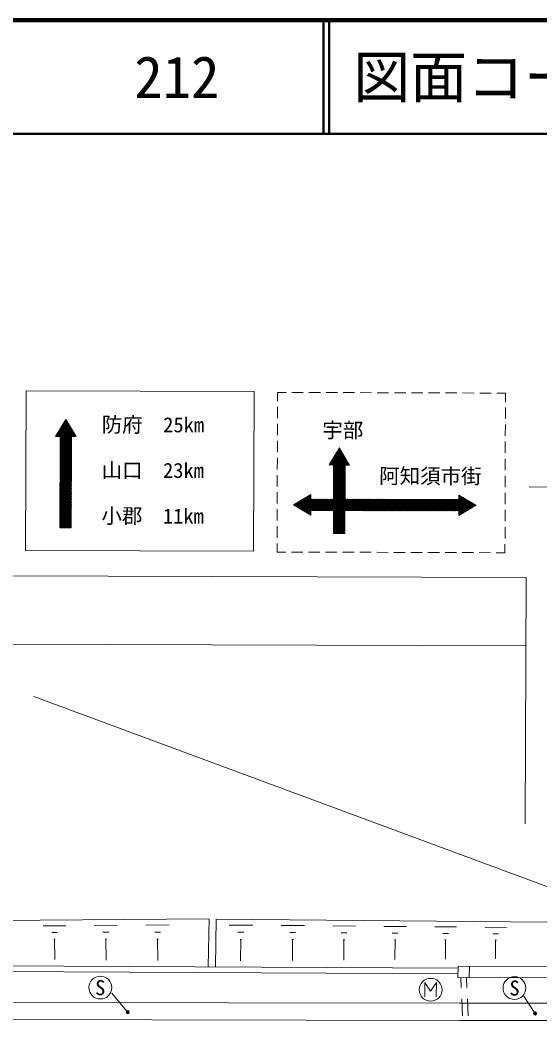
# Model space of a CAD drawing. Units: millimetres, scale not verified. Extents: x 40000 to 680000, y 20000 to 380000.
# Drawn here: x 91102 to 136780, y 291759 to 380000 of the extents above; entities that cross this region are included whole.
import ezdxf
from ezdxf.enums import TextEntityAlignment as Align

# ---------------------------------------------------------------- set-up
doc = ezdxf.new("R2010")
doc.units = ezdxf.units.MM
doc.header["$LTSCALE"] = 1000
for name, color, linetype, lineweight in [('M-BGD', 7, 'Continuous', 13), ('M-BGD-EXST', 7, 'Continuous', 13), ('M-STR-HTXT', 7, 'Continuous', 13), ('M-STR-STRC', 7, 'Continuous', 13), ('M-TTL', 2, 'Continuous', 140), ('M-TTL-LINE', 7, 'Continuous', 50)]:
    doc.layers.add(name, color=color, linetype=linetype, lineweight=lineweight)
doc.layers.add('M-TTL-TXT', color=7, linetype='Continuous')
doc.styles.add('ＭＳ ゴシック', font='')
doc.styles.get('ＭＳ ゴシック').set_extended_font_data('MS Gothic')

msp = doc.modelspace()

# ---------------------------------------------------------------- linework, layer by layer
at = {"layer": 'M-BGD'}
for p, q in [((107693, 301074), (75007, 300796)), ((107703, 301074), (107619, 296858)), ((108260, 296856), (108323, 301042)), ((108323, 301042), (137392, 300790)), ((93131, 300448), (95114, 300462)), ((97617, 300484), (99640, 300508)), ((102153, 300520), (104206, 300544)), ((109463, 300527), (111546, 300511)), ((114039, 300493), (116082, 300477)), ((118575, 300449), (120578, 300432)), ((123072, 300415), (125044, 300398)), ((127537, 300381), (129460, 300364)), ((131953, 300337), (133846, 300321)), ((93880, 299865), (94371, 299864)), ((94068, 299274), (94189, 299274)), ((94128, 299274), (94143, 297491)), ((98386, 299891), (98887, 299890)), ((98575, 299280), (98705, 299289)), ((98645, 299290), (98659, 297447)), ((102932, 299917), (103443, 299915)), ((103131, 299296), (103251, 299295)), ((103191, 299295), (103205, 297403)), ((110232, 299894), (110753, 299892)), ((110431, 299273), (110561, 299272)), ((110491, 299272), (110475, 297380)), ((114799, 299870), (115309, 299868)), ((114987, 299258), (115117, 299258)), ((115047, 299258), (115031, 297416)), ((119325, 299846), (119825, 299844)), ((119503, 299244), (119633, 299244)), ((119563, 299244), (119547, 297452)), ((123811, 299821), (124301, 299810)), ((123989, 299230), (124109, 299230)), ((124049, 299230), (124034, 297498)), ((128257, 299797), (128737, 299786)), ((128425, 299216), (128545, 299216)), ((128485, 299216), (128470, 297534)), ((132663, 299764), (133133, 299762)), ((132831, 299202), (132951, 299202)), ((132891, 299202), (132876, 297570)), ((64019, 296574), (129587, 296248)), ((64021, 297075), (129599, 296749)), ((129576, 295908), (129599, 296909)), ((129599, 296909), (130601, 296886)), ((130601, 296886), (130578, 295885)), ((188010, 297066), (130601, 296886)), ((130578, 295885), (129576, 295908)), ((129817, 295897), (129859, 295052)), ((130317, 295886), (130359, 295050)), ((188006, 296065), (130578, 295885)), ((129909, 294053), (129983, 292555)), ((130409, 294052), (130484, 292554)), ((62188, 293786), (129719, 293655)), ((129719, 293655), (163285, 293669)), ((62183, 292284), (129715, 292152)), ((129725, 292152), (163291, 292167))]:
    msp.add_line(p, q, dxfattribs=at)
at = {"layer": 'M-BGD-EXST'}
for p, q in [((126677, 294225), (126681, 295477)), ((126681, 295477), (127179, 294724)), ((127179, 294724), (127682, 295473)), ((127682, 295473), (127678, 294222))]:
    msp.add_line(p, q, dxfattribs=at)
msp.add_circle((127180, 294844), 1001, dxfattribs=at)
at = {"layer": 'M-STR-HTXT'}
msp.add_line((135823, 338994), (308376, 339327), dxfattribs=at)
at = {"layer": 'M-STR-STRC'}
for p, q in [((91632, 347450), (91588, 333431)), ((91632, 347450), (111659, 347387)), ((111659, 347387), (111615, 333368)), ((113726, 347306), (113723, 346547)), ((113726, 347306), (114489, 347304)), ((114989, 347302), (115989, 347299)), ((116489, 347298), (117489, 347294)), ((117989, 347293), (118989, 347290)), ((119489, 347288), (120489, 347285)), ((120989, 347283), (121989, 347280)), ((122489, 347279), (123489, 347276)), ((123989, 347274), (124989, 347271)), ((125489, 347269), (126489, 347266)), ((126989, 347265), (127989, 347261)), ((128489, 347260), (129489, 347257)), ((129989, 347255), (130989, 347252)), ((131489, 347250), (132489, 347247)), ((132989, 347246), (133753, 347243)), ((133753, 347243), (133750, 346484)), ((113722, 346047), (113719, 345047)), ((133749, 345984), (133746, 344984)), ((95129, 344936), (94223, 343437)), ((94294, 343554), (95333, 344593)), ((94318, 343436), (95386, 344505)), ((94459, 343436), (95439, 344416)), ((94510, 343912), (95281, 344682)), ((94600, 343436), (95492, 344327)), ((94623, 343318), (95545, 344239)), ((94623, 343176), (95597, 344150)), ((95625, 343217), (94668, 344173)), ((95625, 343358), (94722, 344261)), ((94726, 344269), (95228, 344771)), ((95692, 343432), (94775, 344349)), ((95834, 343432), (94828, 344438)), ((95976, 343431), (94881, 344526)), ((95891, 343658), (94935, 344614)), ((94942, 344626), (95175, 344859)), ((95682, 344008), (94988, 344702)), ((95474, 344358), (95041, 344790)), ((95265, 344707), (95094, 344878)), ((96026, 343431), (95129, 344936)), ((113717, 344547), (113714, 343547)), ((133744, 344484), (133741, 343484)), ((94624, 343435), (94223, 343437)), ((94274, 343437), (94242, 343468)), ((94415, 343436), (94295, 343556)), ((94557, 343436), (94349, 343644)), ((95622, 342512), (94402, 343732)), ((95623, 342653), (94455, 343821)), ((95623, 342794), (94509, 343909)), ((95624, 342935), (94562, 343997)), ((94624, 343435), (94599, 335425)), ((95624, 343076), (94615, 344085)), ((94620, 342325), (95625, 343329)), ((94621, 342608), (95809, 343796)), ((94621, 342466), (95861, 343707)), ((94622, 342892), (95703, 343973)), ((94622, 342750), (95756, 343884)), ((94623, 343034), (95650, 344062)), ((95622, 342371), (94624, 343369)), ((95600, 335421), (95625, 343432)), ((95625, 343432), (96026, 343431)), ((95728, 343432), (95914, 343618)), ((95869, 343432), (95967, 343530)), ((96010, 343431), (96020, 343441)), ((94618, 341615), (95623, 342620)), ((94618, 341473), (95622, 342478)), ((94619, 342041), (95624, 343045)), ((94619, 341899), (95624, 342904)), ((94619, 341757), (95623, 342762)), ((94620, 342183), (95624, 343187)), ((95620, 341666), (94621, 342664)), ((95619, 341525), (94621, 342523)), ((95619, 341384), (94621, 342382)), ((95621, 341948), (94622, 342946)), ((95620, 341807), (94622, 342805)), ((95621, 342230), (94623, 343228)), ((95621, 342089), (94623, 343087)), ((113712, 343047), (113709, 342047)), ((119158, 342433), (118252, 340933)), ((119262, 342257), (119131, 342388)), ((120054, 340928), (119158, 342433)), ((133739, 342984), (133736, 341984)), ((94615, 340764), (95620, 341769)), ((94615, 340622), (95620, 341627)), ((94616, 341048), (95621, 342052)), ((94616, 340906), (95620, 341910)), ((94617, 341332), (95622, 342336)), ((94617, 341190), (95621, 342194)), ((95617, 340679), (94618, 341678)), ((95616, 340538), (94618, 341537)), ((95617, 340961), (94619, 341959)), ((95617, 340820), (94619, 341818)), ((95618, 341243), (94620, 342241)), ((95618, 341102), (94620, 342100)), ((113708, 341547), (113704, 340547)), ((118321, 341048), (119362, 342089)), ((118348, 340933), (119415, 342001)), ((118489, 340933), (119468, 341912)), ((118537, 341405), (119310, 342178)), ((119652, 340453), (118598, 341507)), ((118630, 340932), (119521, 341823)), ((118651, 340530), (119679, 341557)), ((118652, 340813), (119574, 341735)), ((118652, 340671), (119626, 341646)), ((119653, 340594), (118652, 341595)), ((119653, 340735), (118705, 341683)), ((118753, 341763), (119257, 342266)), ((119654, 340876), (118758, 341771)), ((119742, 340929), (118811, 341859)), ((119884, 340928), (118865, 341948)), ((120026, 340928), (118918, 342036)), ((118969, 342120), (119204, 342355)), ((119887, 341208), (118971, 342124)), ((119679, 341558), (119025, 342212)), ((119471, 341907), (119078, 342300)), ((94612, 339771), (95617, 340776)), ((94612, 339629), (95616, 340634)), ((94613, 340055), (95618, 341059)), ((94613, 339913), (95617, 340917)), ((94614, 340338), (95619, 341343)), ((94614, 340197), (95618, 341201)), ((94615, 340480), (95619, 341485)), ((95613, 339692), (94615, 340691)), ((95614, 339974), (94616, 340973)), ((95614, 339833), (94616, 340832)), ((95616, 340397), (94617, 341396)), ((95615, 340256), (94617, 341255)), ((95615, 340115), (94617, 341114)), ((118652, 340932), (118252, 340933)), ((118324, 340933), (118279, 340978)), ((118465, 340933), (118332, 341066)), ((118607, 340932), (118385, 341154)), ((119651, 340030), (118439, 341242)), ((119651, 340171), (118492, 341331)), ((119652, 340312), (118545, 341419)), ((118652, 340932), (118634, 334924)), ((118648, 339678), (119653, 340683)), ((118649, 339962), (119890, 341203)), ((118649, 339820), (119653, 340825)), ((118650, 340246), (119785, 341380)), ((118650, 340104), (119838, 341292)), ((118651, 340388), (119732, 341469)), ((119650, 339889), (118652, 340887)), ((119650, 339748), (118652, 340746)), ((119635, 334921), (119654, 340929)), ((119654, 340929), (120054, 340928)), ((119757, 340929), (119943, 341114)), ((119898, 340928), (119996, 341026)), ((120039, 340928), (120049, 340937)), ((133735, 341484), (133732, 340484)), ((94609, 338778), (95614, 339782)), ((94610, 339062), (95615, 340066)), ((94610, 338920), (95614, 339924)), ((94611, 339487), (95616, 340492)), ((94611, 339345), (95616, 340350)), ((94611, 339204), (95615, 340208)), ((95612, 339129), (94613, 340127)), ((95611, 338988), (94613, 339986)), ((95611, 338847), (94613, 339845)), ((95613, 339410), (94614, 340409)), ((95612, 339269), (94614, 340268)), ((95613, 339551), (94615, 340550)), ((113703, 340047), (113700, 339047)), ((118646, 338969), (119651, 339973)), ((118646, 338827), (119650, 339832)), ((118647, 339253), (119652, 340257)), ((118647, 339111), (119651, 340115)), ((118648, 339536), (119653, 340541)), ((118648, 339395), (119652, 340399)), ((119647, 338902), (118649, 339900)), ((119647, 338761), (118649, 339759)), ((119649, 339325), (118650, 340323)), ((119648, 339184), (118650, 340182)), ((119648, 339043), (118650, 340041)), ((119650, 339607), (118651, 340605)), ((119649, 339466), (118651, 340464)), ((133730, 339984), (133727, 338984)), ((94607, 338210), (95612, 339215)), ((94607, 338069), (95612, 339073)), ((94607, 337927), (95611, 338931)), ((94608, 338494), (95613, 339499)), ((94608, 338352), (95612, 339357)), ((94609, 338636), (95613, 339641)), ((95608, 337860), (94609, 338858)), ((95609, 338142), (94610, 339140)), ((95608, 338001), (94610, 338999)), ((95609, 338424), (94611, 339422)), ((95609, 338283), (94611, 339281)), ((95610, 338706), (94612, 339704)), ((95610, 338565), (94612, 339563)), ((118643, 337976), (119648, 338980)), ((118644, 338402), (119649, 339406)), ((118644, 338260), (119649, 339264)), ((118644, 338118), (119648, 339122)), ((118645, 338685), (119650, 339690)), ((118645, 338543), (119649, 339548)), ((119645, 338056), (118646, 339055)), ((119635, 337925), (118646, 338914)), ((119646, 338338), (118647, 339337)), ((119645, 338197), (118647, 339196)), ((119646, 338620), (118648, 339619)), ((119646, 338479), (118648, 339478)), ((94604, 337217), (95609, 338222)), ((94604, 337076), (95608, 338080)), ((94605, 337501), (95610, 338506)), ((94605, 337359), (95609, 338364)), ((94606, 337785), (95611, 338789)), ((94606, 337643), (95610, 338648)), ((95606, 337155), (94607, 338153)), ((95605, 337014), (94607, 338012)), ((95606, 337437), (94608, 338435)), ((95606, 337296), (94608, 338294)), ((95607, 337719), (94609, 338717)), ((95607, 337578), (94609, 338576)), ((113698, 338547), (113695, 337547)), ((116642, 338335), (115137, 337438)), ((115360, 337304), (116022, 337966)), ((115448, 337250), (116372, 338174)), ((115536, 337197), (116641, 338302)), ((115624, 337144), (116641, 338160)), ((115712, 337090), (116641, 338019)), ((117099, 336932), (116049, 337982)), ((117241, 336931), (116138, 338035)), ((117383, 336931), (116226, 338087)), ((117525, 336930), (116315, 338140)), ((116640, 337956), (116403, 338193)), ((116641, 338097), (116492, 338246)), ((116641, 338238), (116581, 338299)), ((116640, 337934), (116642, 338335)), ((118784, 337928), (118643, 338068)), ((119067, 337927), (118644, 338350)), ((118925, 337927), (118644, 338209)), ((119351, 337926), (118645, 338632)), ((119209, 337926), (118645, 338491)), ((119493, 337925), (118646, 338773)), ((118736, 337928), (119647, 338839)), ((118877, 337927), (119647, 338697)), ((119018, 337927), (119646, 338555)), ((119159, 337926), (119646, 338413)), ((119300, 337926), (119645, 338271)), ((119441, 337926), (119645, 338129)), ((119582, 337925), (119645, 337987)), ((128663, 336895), (129910, 338142)), ((128804, 336895), (129999, 338089)), ((128945, 336894), (130087, 338036)), ((129086, 336894), (130175, 337982)), ((129658, 337893), (129659, 338294)), ((129658, 338031), (129822, 338195)), ((130613, 337063), (129658, 338017)), ((129659, 338294), (131158, 337388)), ((129659, 338173), (129734, 338249)), ((130701, 337116), (129659, 338158)), ((130790, 337169), (129673, 338286)), ((130879, 337221), (130030, 338070)), ((133725, 338484), (133722, 337484)), ((94601, 336224), (95606, 337229)), ((94601, 336082), (95605, 337087)), ((94602, 336508), (95607, 337513)), ((94602, 336366), (95606, 337371)), ((94603, 336934), (95608, 337938)), ((94603, 336792), (95608, 337796)), ((94603, 336650), (95607, 337654)), ((95602, 336168), (94604, 337166)), ((95603, 336450), (94605, 337448)), ((95603, 336309), (94605, 337307)), ((95605, 336873), (94606, 337871)), ((95604, 336732), (94606, 337730)), ((95604, 336591), (94606, 337589)), ((115137, 337438), (116636, 336532)), ((115242, 337375), (115163, 337454)), ((115184, 337410), (115323, 337549)), ((115599, 337159), (115251, 337507)), ((115272, 337357), (115672, 337758)), ((115956, 336943), (115340, 337559)), ((116314, 336727), (115429, 337612)), ((116636, 336546), (115517, 337665)), ((116636, 336687), (115606, 337718)), ((116637, 336828), (115694, 337771)), ((116674, 336933), (115783, 337823)), ((115801, 337037), (116698, 337934)), ((116815, 336932), (115872, 337876)), ((115889, 336984), (116839, 337934)), ((116957, 336932), (115960, 337929)), ((115977, 336931), (116980, 337933)), ((116065, 336877), (117120, 337933)), ((116153, 336824), (117261, 337932)), ((116241, 336771), (117402, 337932)), ((116329, 336718), (117543, 337932)), ((129658, 337893), (116640, 337934)), ((117667, 336930), (116662, 337934)), ((116686, 336933), (117684, 337931)), ((117809, 336929), (116804, 337934)), ((116827, 336932), (117825, 337931)), ((117950, 336929), (116946, 337933)), ((116968, 336932), (117966, 337930)), ((118092, 336928), (117088, 337933)), ((117109, 336932), (118107, 337930)), ((118234, 336928), (117230, 337932)), ((117250, 336931), (118248, 337929)), ((118376, 336928), (117371, 337932)), ((117391, 336931), (118389, 337929)), ((118518, 336927), (117513, 337932)), ((117532, 336930), (118530, 337928)), ((118640, 336946), (117655, 337931)), ((117673, 336930), (118643, 337900)), ((118640, 337087), (117797, 337931)), ((117814, 336929), (118642, 337758)), ((118641, 337228), (117939, 337930)), ((117955, 336929), (118642, 337616)), ((118641, 337369), (118081, 337930)), ((118096, 336928), (118642, 337474)), ((118642, 337510), (118223, 337929)), ((118237, 336928), (118641, 337332)), ((118642, 337651), (118365, 337929)), ((118378, 336928), (118641, 337190)), ((118643, 337792), (118506, 337928)), ((118640, 337096), (119470, 337925)), ((118640, 336954), (119611, 337925)), ((118641, 337380), (119188, 337926)), ((118641, 337238), (119329, 337926)), ((119168, 336925), (118641, 337452)), ((119026, 336925), (118641, 337311)), ((118884, 336926), (118641, 337170)), ((118642, 337663), (118906, 337927)), ((118642, 337521), (119047, 337927)), ((119452, 336924), (118642, 337733)), ((119310, 336925), (118642, 337593)), ((118643, 337805), (118765, 337928)), ((119594, 336924), (118643, 337874)), ((119641, 337017), (118731, 337928)), ((118754, 336926), (119644, 337817)), ((119642, 337158), (118873, 337927)), ((118895, 336926), (119644, 337675)), ((119642, 337299), (119015, 337927)), ((119036, 336925), (119643, 337533)), ((119643, 337440), (119156, 337926)), ((119177, 336925), (119643, 337391)), ((119643, 337581), (119298, 337926)), ((119318, 336925), (119642, 337249)), ((119644, 337722), (119440, 337926)), ((119459, 336924), (119642, 337107)), ((119644, 337863), (119582, 337925)), ((119641, 336924), (120639, 337922)), ((119642, 337208), (120357, 337923)), ((119642, 337066), (120498, 337922)), ((120005, 336922), (119642, 337285)), ((119863, 336923), (119642, 337144)), ((119643, 337633), (119934, 337924)), ((119643, 337491), (120075, 337924)), ((119643, 337349), (120216, 337923)), ((120289, 336922), (119643, 337567)), ((120147, 336922), (119643, 337426)), ((119644, 337917), (119652, 337925)), ((119644, 337775), (119793, 337924)), ((120573, 336921), (119644, 337849)), ((120431, 336921), (119644, 337708)), ((120715, 336920), (119710, 337925)), ((119782, 336923), (120780, 337921)), ((120856, 336920), (119852, 337924)), ((119923, 336923), (120921, 337921)), ((120998, 336919), (119994, 337924)), ((120064, 336922), (121062, 337920)), ((121140, 336919), (120136, 337923)), ((120205, 336922), (121203, 337920)), ((121282, 336918), (120277, 337923)), ((120346, 336921), (121344, 337920)), ((121424, 336918), (120419, 337922)), ((120487, 336921), (121485, 337919)), ((121566, 336918), (120561, 337922)), ((120628, 336920), (121626, 337919)), ((121708, 336917), (120703, 337922)), ((120769, 336920), (121767, 337918)), ((121849, 336917), (120845, 337921)), ((120910, 336920), (121908, 337918)), ((121991, 336916), (120987, 337921)), ((121051, 336919), (122049, 337917)), ((122133, 336916), (121129, 337920)), ((121192, 336919), (122190, 337917)), ((122275, 336915), (121271, 337920)), ((121333, 336918), (122331, 337916)), ((122417, 336915), (121412, 337919)), ((121474, 336918), (122472, 337916)), ((122559, 336914), (121554, 337919)), ((121615, 336917), (122613, 337916)), ((122701, 336914), (121696, 337918)), ((121756, 336917), (122754, 337915)), ((122843, 336914), (121838, 337918)), ((121897, 336916), (122895, 337915)), ((122984, 336913), (121980, 337918)), ((122037, 336916), (123036, 337914)), ((123126, 336913), (122122, 337917)), ((122178, 336916), (123177, 337914)), ((123268, 336912), (122264, 337917)), ((122319, 336915), (123318, 337913)), ((123410, 336912), (122405, 337916)), ((122460, 336915), (123459, 337913)), ((123552, 336911), (122547, 337916)), ((122601, 336914), (123600, 337912)), ((123694, 336911), (122689, 337915)), ((122742, 336914), (123741, 337912)), ((123836, 336910), (122831, 337915)), ((122883, 336913), (123882, 337912)), ((123977, 336910), (122973, 337914)), ((123024, 336913), (124023, 337911)), ((124119, 336909), (123115, 337914)), ((123165, 336912), (124164, 337911)), ((124261, 336909), (123257, 337914)), ((123306, 336912), (124305, 337910)), ((124403, 336909), (123399, 337913)), ((123447, 336912), (124446, 337910)), ((124545, 336908), (123540, 337913)), ((123588, 336911), (124586, 337909)), ((124687, 336908), (123682, 337912)), ((123729, 336911), (124727, 337909)), ((124829, 336907), (123824, 337912)), ((123870, 336910), (124868, 337909)), ((124971, 336907), (123966, 337911)), ((124011, 336910), (125009, 337908)), ((125112, 336906), (124108, 337911)), ((124152, 336909), (125150, 337908)), ((125254, 336906), (124250, 337910)), ((124293, 336909), (125291, 337907)), ((125396, 336905), (124392, 337910)), ((124434, 336909), (125432, 337907)), ((125538, 336905), (124533, 337910)), ((124575, 336908), (125573, 337906)), ((125680, 336905), (124675, 337909)), ((124716, 336908), (125714, 337906)), ((125822, 336904), (124817, 337909)), ((124857, 336907), (125855, 337905)), ((125964, 336904), (124959, 337908)), ((124998, 336907), (125996, 337905)), ((126105, 336903), (125101, 337908)), ((125139, 336906), (126137, 337905)), ((126247, 336903), (125243, 337907)), ((125280, 336906), (126278, 337904)), ((126389, 336902), (125385, 337907)), ((125421, 336905), (126419, 337904)), ((126531, 336902), (125527, 337906)), ((125562, 336905), (126560, 337903)), ((126673, 336901), (125668, 337906)), ((125703, 336905), (126701, 337903)), ((126815, 336901), (125810, 337906)), ((125844, 336904), (126842, 337902)), ((126957, 336901), (125952, 337905)), ((125985, 336904), (126983, 337902)), ((127099, 336900), (126094, 337905)), ((126126, 336903), (127124, 337901)), ((127240, 336900), (126236, 337904)), ((126267, 336903), (127265, 337901)), ((127382, 336899), (126378, 337904)), ((126408, 336902), (127406, 337901)), ((127524, 336899), (126520, 337903)), ((126549, 336902), (127547, 337900)), ((127666, 336898), (126661, 337903)), ((126690, 336901), (127688, 337900)), ((127808, 336898), (126803, 337902)), ((126831, 336901), (127829, 337899)), ((127950, 336897), (126945, 337902)), ((126972, 336901), (127970, 337899)), ((128092, 336897), (127087, 337902)), ((127113, 336900), (128111, 337898)), ((128233, 336897), (127229, 337901)), ((127254, 336900), (128252, 337898)), ((128375, 336896), (127371, 337901)), ((127395, 336899), (128393, 337897)), ((128517, 336896), (127513, 337900)), ((127536, 336899), (128534, 337897)), ((128659, 336895), (127655, 337900)), ((127677, 336898), (128675, 337897)), ((128801, 336895), (127796, 337899)), ((127818, 336898), (128816, 337896)), ((128943, 336894), (127938, 337899)), ((127959, 336897), (128957, 337896)), ((129085, 336894), (128080, 337898)), ((128100, 336897), (129098, 337895)), ((129227, 336893), (128222, 337898)), ((128241, 336897), (129239, 337895)), ((129368, 336893), (128364, 337898)), ((128382, 336896), (129380, 337894)), ((129510, 336893), (128506, 337897)), ((128523, 336896), (129521, 337894)), ((129652, 336892), (128648, 337897)), ((129992, 336693), (128789, 337896)), ((130081, 336746), (128931, 337896)), ((130170, 336799), (129073, 337895)), ((130258, 336852), (129215, 337895)), ((129227, 336893), (130263, 337929)), ((130347, 336905), (129357, 337894)), ((129368, 336893), (130351, 337876)), ((130435, 336957), (129499, 337894)), ((129509, 336893), (130439, 337823)), ((130524, 337010), (129641, 337894)), ((129650, 336892), (130527, 337769)), ((131158, 337388), (129653, 336492)), ((129654, 336755), (130616, 337716)), ((129654, 336613), (130704, 337663)), ((129704, 336522), (130792, 337609)), ((130054, 336730), (130880, 337556)), ((130967, 337274), (130387, 337854)), ((130404, 336939), (130968, 337503)), ((131056, 337327), (130745, 337638)), ((130754, 337147), (131056, 337450)), ((131144, 337380), (131102, 337422)), ((131104, 337356), (131145, 337396)), ((94599, 335657), (95604, 336661)), ((94599, 335515), (95604, 336520)), ((94600, 335941), (95605, 336945)), ((94600, 335799), (95604, 336803)), ((95601, 335604), (94602, 336602)), ((95600, 335463), (94602, 336461)), ((95500, 335422), (94602, 336320)), ((95602, 335886), (94603, 336884)), ((95601, 335745), (94603, 336743)), ((95602, 336027), (94604, 337025)), ((94650, 335424), (95603, 336378)), ((94791, 335424), (95603, 336236)), ((113693, 337047), (113690, 336047)), ((116418, 336664), (116637, 336884)), ((116506, 336611), (116637, 336742)), ((116594, 336558), (116636, 336600)), ((116637, 336933), (116636, 336532)), ((116637, 336933), (129655, 336892)), ((118519, 336927), (118640, 337048)), ((118635, 335475), (119640, 336480)), ((118635, 335333), (119639, 336338)), ((118636, 335759), (119641, 336764)), ((118636, 335617), (119640, 336622)), ((118637, 336185), (119377, 336924)), ((118637, 336043), (119518, 336924)), ((118637, 335901), (119641, 336905)), ((118638, 336468), (119095, 336925)), ((118638, 336326), (119236, 336925)), ((119636, 335384), (118638, 336383)), ((119636, 335243), (118638, 336242)), ((118639, 336752), (118813, 336926)), ((118639, 336610), (118954, 336926)), ((119638, 335807), (118639, 336806)), ((119637, 335666), (118639, 336665)), ((119637, 335525), (118639, 336524)), ((118742, 336926), (118640, 337029)), ((118640, 336894), (118672, 336927)), ((119638, 335948), (118660, 336927)), ((119639, 336089), (118802, 336926)), ((119639, 336230), (118943, 336926)), ((119639, 336371), (119085, 336925)), ((119640, 336512), (119227, 336925)), ((119640, 336653), (119369, 336924)), ((119641, 336794), (119511, 336924)), ((119600, 336924), (119641, 336965)), ((119721, 336923), (119641, 337003)), ((129655, 336892), (129653, 336492)), ((129815, 336588), (129654, 336749)), ((129726, 336535), (129654, 336608)), ((129904, 336641), (129655, 336890)), ((133721, 336984), (133717, 335984)), ((94791, 335424), (94599, 335615)), ((94649, 335424), (94599, 335474)), ((94599, 335425), (95600, 335421)), ((95074, 335423), (94600, 335897)), ((94933, 335424), (94600, 335756)), ((95358, 335422), (94601, 336179)), ((95216, 335423), (94601, 336038)), ((94932, 335424), (95602, 336094)), ((95073, 335423), (95602, 335952)), ((95214, 335423), (95601, 335810)), ((95355, 335422), (95601, 335668)), ((95496, 335422), (95600, 335526)), ((113689, 335547), (113686, 334547)), ((118634, 335192), (119639, 336196)), ((118634, 335050), (119638, 336054)), ((119250, 334922), (118635, 335537)), ((119108, 334922), (118635, 335396)), ((119534, 334921), (118636, 335819)), ((119392, 334922), (118636, 335678)), ((119635, 335102), (118637, 336101)), ((119635, 334961), (118637, 335960)), ((118650, 334924), (119638, 335912)), ((118791, 334923), (119638, 335770)), ((118932, 334923), (119637, 335629)), ((119073, 334923), (119637, 335487)), ((119214, 334922), (119636, 335345)), ((133716, 335484), (133713, 334484)), ((118825, 334923), (118634, 335114)), ((118683, 334924), (118634, 334973)), ((118634, 334924), (119635, 334921)), ((118966, 334923), (118635, 335255)), ((119354, 334922), (119636, 335203)), ((119495, 334921), (119635, 335061)), ((113684, 334047), (113682, 333287)), ((133711, 333984), (133709, 333224)), ((91588, 333431), (111615, 333368)), ((113682, 333287), (114445, 333285)), ((114945, 333283), (115945, 333280)), ((116445, 333279), (117445, 333275)), ((117945, 333274), (118945, 333271)), ((119445, 333269), (120445, 333266)), ((120945, 333264), (121945, 333261)), ((122445, 333260), (123445, 333257)), ((123945, 333255), (124945, 333252)), ((125445, 333250), (126445, 333247)), ((126945, 333246), (127945, 333243)), ((128445, 333241), (129445, 333238)), ((129945, 333236), (130945, 333233)), ((131445, 333232), (132445, 333228)), ((132945, 333227), (133709, 333224)), ((89639, 331193), (135561, 331049)), ((135561, 331049), (135494, 309424)), ((89620, 325185), (135543, 325041)), ((194484, 282767), (92308, 320587)), ((100457, 292995), (99150, 294542)), ((136266, 292883), (135369, 294278)), ((100517, 292845), (100597, 292915)), ((136315, 292723), (136386, 292792))]:
    msp.add_line(p, q, dxfattribs=at)
for centre, radius in [((98151, 295035), 1001), ((134540, 294991), 1001), ((100557, 292885), 140), ((100557, 292885), 110), ((100557, 292885), 80.1), ((100557, 292885), 50.1), ((100557, 292885), 20), ((136356, 292762), 140), ((136356, 292762), 110), ((136356, 292762), 80.1), ((136356, 292762), 50.1), ((136356, 292762), 20)]:
    msp.add_circle(centre, radius, dxfattribs=at)
at = {"layer": 'M-TTL'}
msp.add_line((680000, 380000), (40000, 380000), dxfattribs=at)
at = {"layer": 'M-TTL-LINE'}
for p, q in [((117750, 380000), (117750, 370000)), ((118250, 380000), (118250, 370000)), ((40000, 370000), (680000, 370000))]:
    msp.add_line(p, q, dxfattribs=at)

# ---------------------------------------------------------------- texts
at = {"layer": 'M-STR-STRC', "style": 'ＭＳ ゴシック'}
for s, p in [('防府\u300025km', (98273, 343424)), ('宇部', (117657, 342938)), ('山口\u300023km', (98260, 339419)), ('阿知須市街', (122652, 338917)), ('小郡\u300011km', (98248, 335413))]:
    msp.add_text(s, height=1320, rotation=359.82, dxfattribs=at).set_placement(p, align=Align.BOTTOM_LEFT)
for p in [(98151, 295027), (134551, 294991)]:
    msp.add_text('S', height=1320, rotation=359, dxfattribs=at).set_placement(p, align=Align.MIDDLE_CENTER)
at = {"layer": 'M-TTL-TXT', "style": 'ＭＳ ゴシック'}
for s, p in [('212', (101142, 375000)), ('図面コード', (120380, 375000))]:
    msp.add_text(s, height=3666, dxfattribs=at).set_placement(p, align=Align.MIDDLE_LEFT)

doc.saveas('drawing.dxf')
